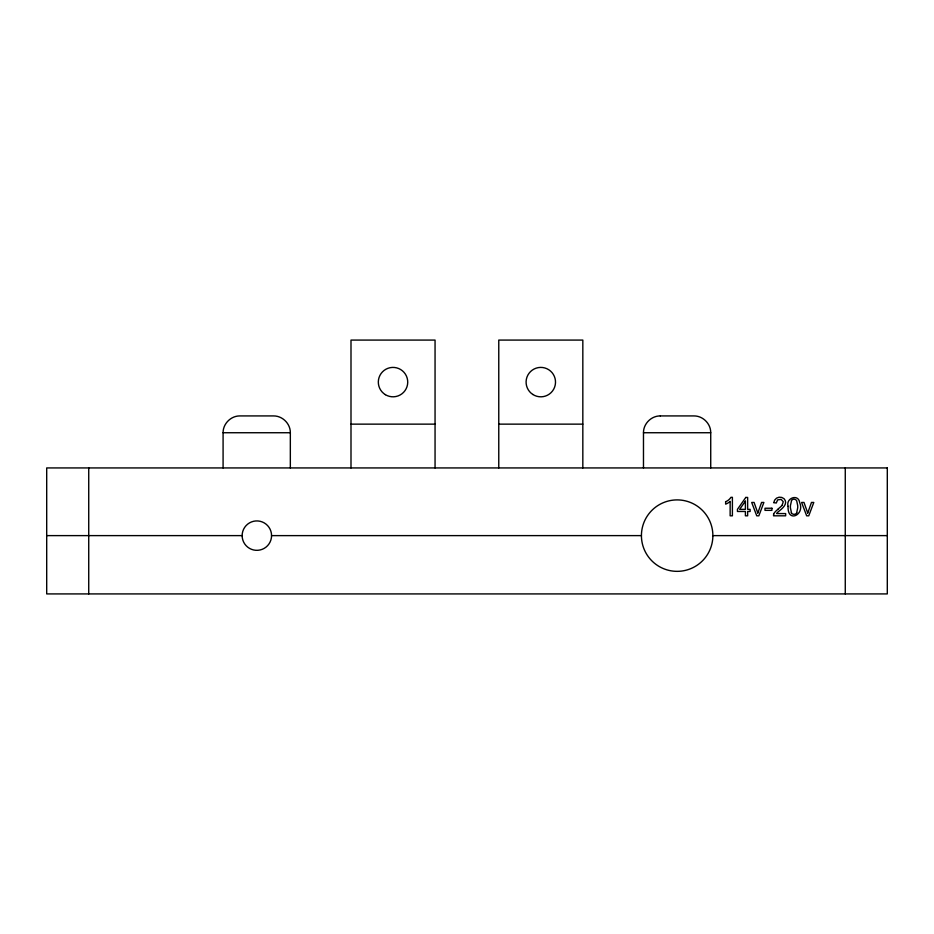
<?xml version="1.0" encoding="UTF-8"?>
<svg xmlns="http://www.w3.org/2000/svg" width="934" height="934" viewBox="0 0 934 934"><rect width="100%" height="100%" fill="white"/><g stroke="black" fill="none" stroke-linecap="round" stroke-linejoin="round"><path stroke-width="1.4" d="M223.086 467.934L223.086 432.734C222.957 423.756 230.92 415.793 239.898 415.922L273.51 415.922C282.5 415.782 290.474 423.744 290.334 432.734L290.334 467.934M643.479 467.934L643.479 432.734C643.351 423.756 651.313 415.793 660.291 415.922M791.565 500.531L790.421 505.644A33.531 33.531 0 0 0 790.409 507.816L791.46 512.754M796.667 512.754L797.718 507.816A35.072 35.072 0 0 0 797.718 505.644L796.667 500.706A3.187 3.187 0 0 0 791.402 500.402M782.132 505.212L783.264 501.721L781.104 499.386L777.648 499.877L776.271 503.006L773.959 502.667M660.315 415.922L693.892 415.922C702.893 415.782 710.867 423.744 710.727 432.734L710.727 467.934M350.997 424.141L435.057 424.141M498.768 424.141L582.828 424.141M223.086 432.734L290.334 432.734M643.479 432.734L710.727 432.734M46.7 535.614L242.139 535.614M271.56 535.626A14.71 14.71 0 0 1 249.495 548.363A14.71 14.71 0 0 1 249.495 522.888A14.71 14.71 0 0 1 271.56 535.626L641.424 535.614M712.875 535.626A35.726 35.726 0 0 1 659.287 566.564A35.726 35.726 0 0 1 659.287 504.687A35.726 35.726 0 0 1 712.875 535.626L887.3 535.614M845.27 467.934L845.27 593.919M725.636 501.943L725.636 504.127A13.94 13.94 0 0 0 730.143 501.395L730.143 515.813L732.396 515.813L732.396 497.32L730.948 497.32A11.336 11.336 0 0 1 725.566 501.745M582.828 467.934L582.828 340.081L498.768 340.081L498.768 467.934M435.057 467.934L435.057 340.081L350.997 340.081L350.997 467.934M88.73 467.934L88.73 593.919M796.83 512.859A3.304 3.304 0 0 1 791.296 512.859M773.784 502.644A6.199 6.199 0 0 1 784.116 498.768C788.635 503.846 781.898 508.855 778.244 511.762A8.85 8.85 0 0 0 776.633 513.56L785.657 513.583L785.657 515.813L773.539 515.813A4.11 4.11 0 0 1 773.796 514.225M773.527 514.062A16.193 16.193 0 0 1 778.337 509.1M782.178 505.259A32.433 32.433 0 0 1 778.185 508.878M788.086 506.333C787.164 523.32 805.026 515.066 799.679 502.585C798.418 493.397 785.529 498.055 788.086 506.333M757.813 513.011L754.077 502.445L751.695 502.445L756.75 515.813L758.852 515.813L763.884 502.445L761.572 502.445L757.813 513.011M807.723 513.011L803.987 502.445L801.606 502.445L806.661 515.813L808.762 515.813L813.794 502.445L811.471 502.445L807.723 513.011M745.799 497.437L737.44 509.357L737.44 511.47L745.39 511.47L745.39 515.813L747.644 515.813L747.644 511.47L750.119 511.47L750.119 509.357L747.644 509.357L747.644 497.437L745.799 497.437M745.39 501.173L739.646 509.357L745.39 509.357L745.39 501.173M887.3 467.934L46.7 467.934L46.7 593.919L887.3 593.919L887.3 467.934M771.916 508.236L764.993 508.236L764.993 510.349L771.916 510.349L771.916 508.236M385.38 394.673A14.71 14.71 0 0 0 407.726 382.45A14.71 14.71 0 0 0 385.976 369.199A14.71 14.71 0 0 0 385.38 394.673M532.835 394.475A14.71 14.71 0 0 0 555.496 382.835A14.71 14.71 0 0 0 534.085 369.023A14.71 14.71 0 0 0 532.835 394.475"/></g></svg>
